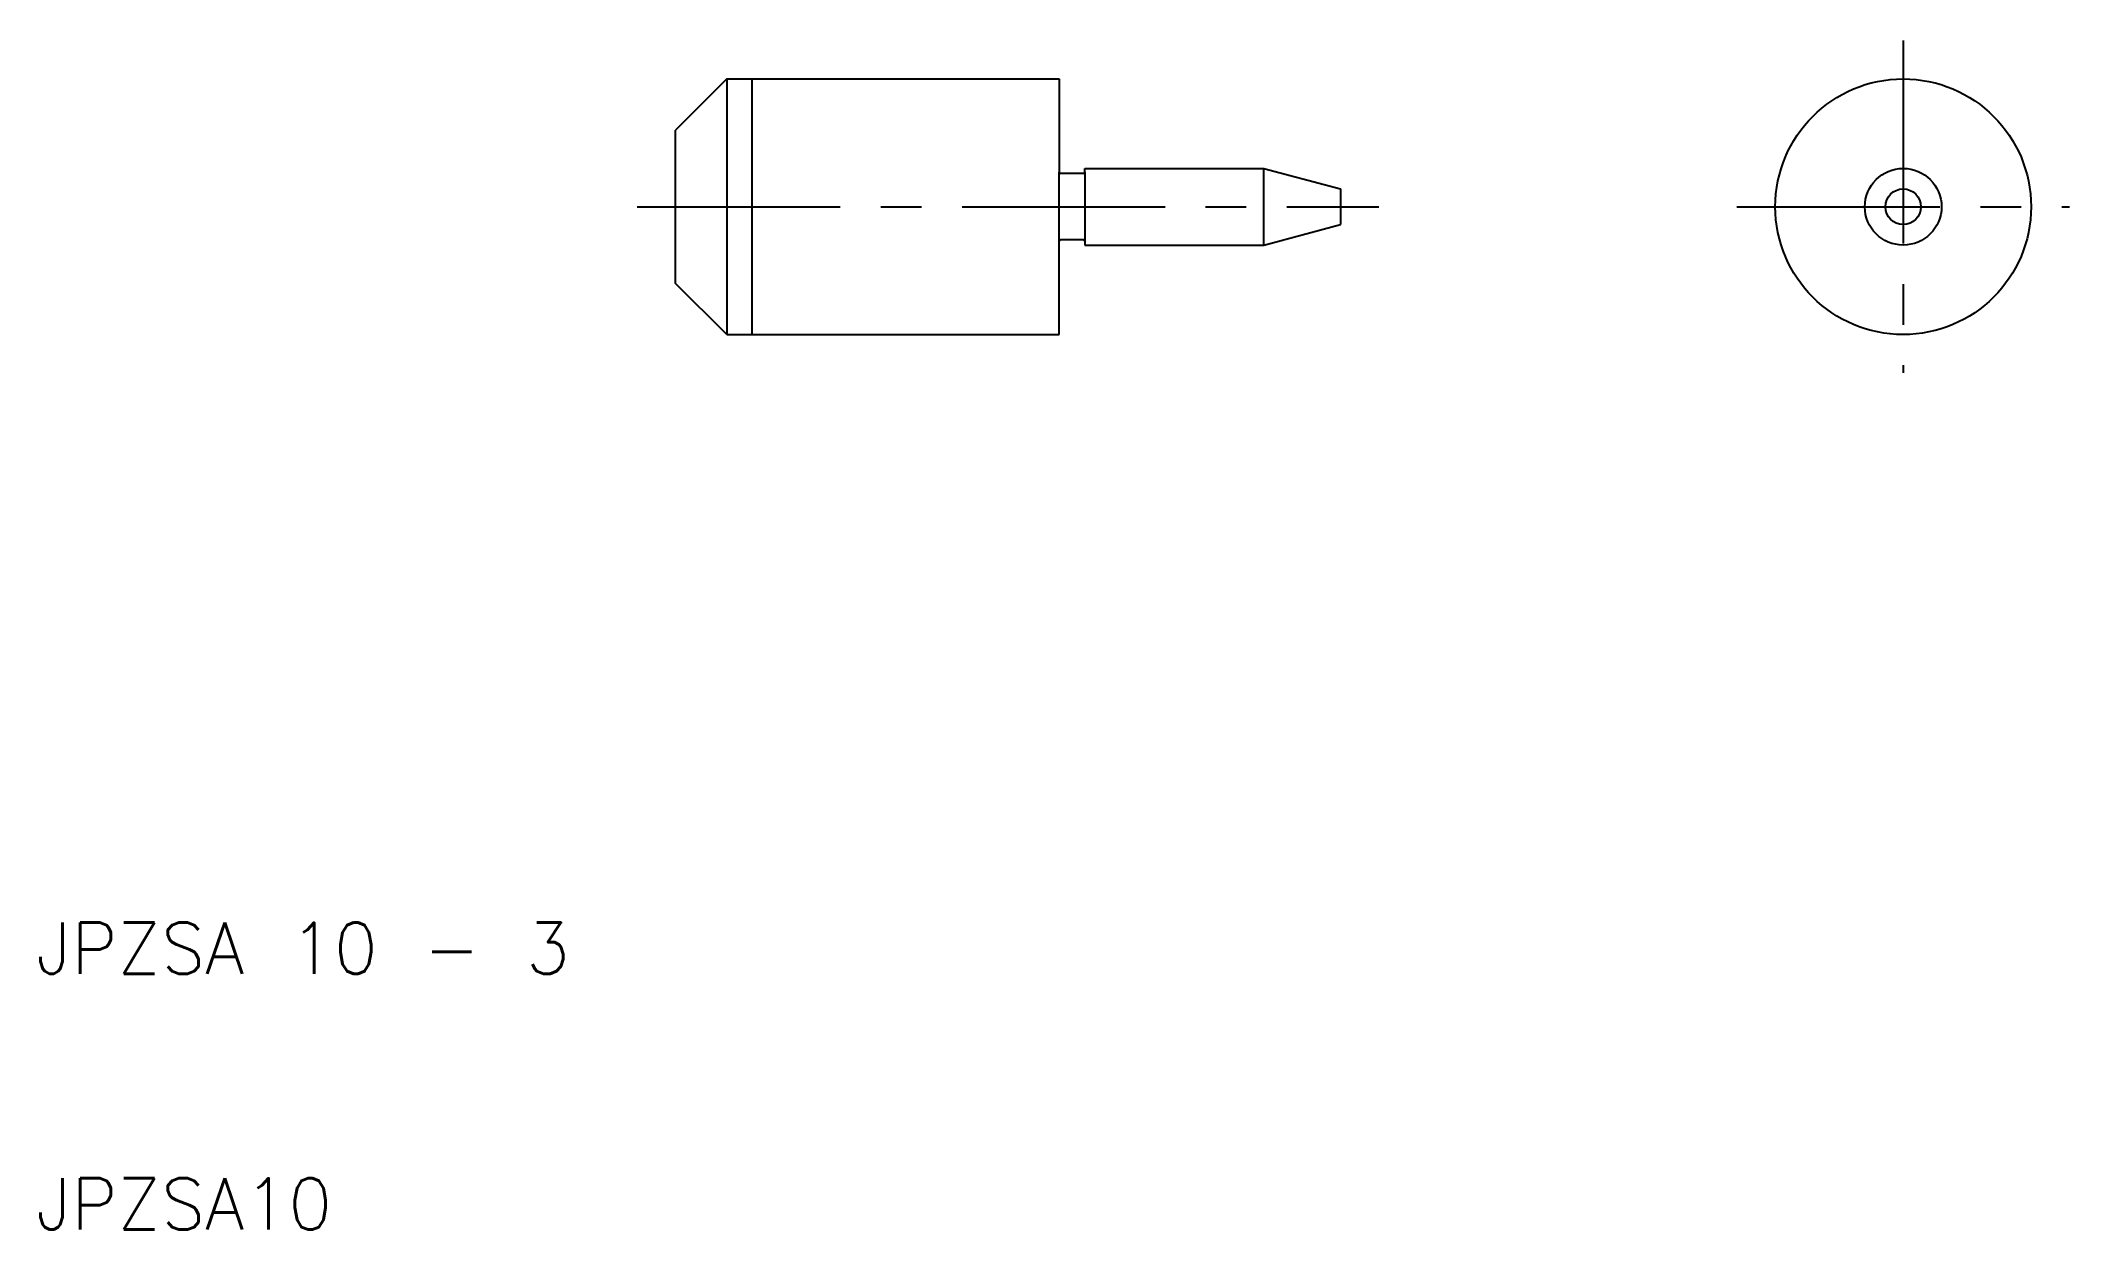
# Model space of a CAD drawing. Extents: x 10.2 to 89.5, y 10 to 56.5.
import ezdxf

# ---------------------------------------------------------------- set-up
doc = ezdxf.new("R2010")
doc.units = 0
doc.header["$LTSCALE"] = 0.25
doc.linetypes.add('CENTER', pattern=[50.8, 31.75, -6.35, 6.35, -6.35])
doc.layers.get('0').update_dxf_attribs({"linetype": 'CONTINUOUS'})
doc.layers.add('CENTER', color=1, linetype='CENTER')
doc.styles.get("Standard").update_dxf_attribs({"font": 'txt.shx', "bigfont": 'extfont.shx'})

msp = doc.modelspace()

# ---------------------------------------------------------------- linework, layer by layer
for p, q in [((37, 55), (35, 53)), ((37, 55), (50, 55)), ((37, 55), (37, 45)), ((38, 45), (38, 55)), ((50, 55), (50, 51.35)), ((35, 47), (35, 53)), ((50, 48.65), (50, 51.35)), ((50.95, 51.3), (50.05, 51.3)), ((51, 51.5), (58, 51.5)), ((51, 51.35), (51, 51.5)), ((51, 51.35), (51, 51.5)), ((51, 51.35), (51, 48.65)), ((58, 48.5), (58, 51.5)), ((58, 51.5), (61, 50.696)), ((61, 50.696), (61, 49.304)), ((58, 48.5), (61, 49.304)), ((50, 45), (50, 48.65)), ((50.95, 48.7), (50.05, 48.7)), ((51, 48.65), (51, 48.5)), ((51, 48.5), (58, 48.5)), ((37, 45), (35, 47)), ((37, 45), (50, 45))]:
    msp.add_line(p, q)
for radius in [5, 1.5, 0.696]:
    msp.add_circle((83, 50), radius)
for centre, start, end in [((50.05, 51.35), 180, 270), ((50.95, 51.35), 270, 0), ((50.05, 48.65), 90, 180), ((50.95, 48.65), 0, 90)]:
    msp.add_arc(centre, 0.05, start, end)
at = {"layer": 'CENTER', "color": 1, "linetype": 'CENTER'}
for p, q in [((83, 56.5), (83, 43.5)), ((33.5, 50), (62.5, 50)), ((76.5, 50), (89.5, 50))]:
    msp.add_line(p, q, dxfattribs=at)

# ---------------------------------------------------------------- texts
for s, p in [('JPZSA 10 - 3', (10, 20)), ('JPZSA10', (10, 10))]:
    msp.add_text(s, height=2).set_placement(p)

doc.saveas('drawing.dxf')
